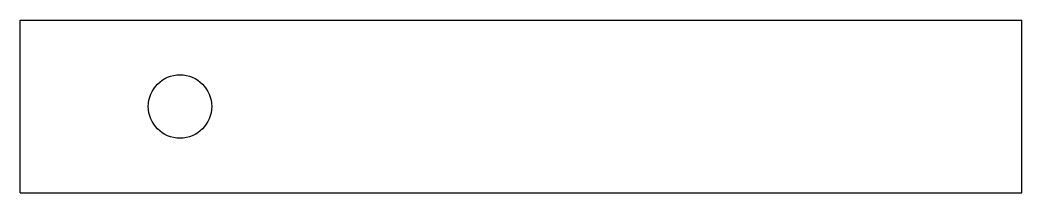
# Model space of a CAD drawing. Header units: millimetres. Extents: x 0 to 69.5, y 0 to 12.
import ezdxf

# ---------------------------------------------------------------- set-up
doc = ezdxf.new("R2010")
doc.units = ezdxf.units.MM

msp = doc.modelspace()

# ---------------------------------------------------------------- linework, layer by layer
for p, q in [((0, 0), (0, 12)), ((0, 12), (69.535, 12)), ((69.535, 0), (69.535, 12)), ((0, 0), (69.535, 0))]:
    msp.add_line(p, q)
msp.add_circle((11.1, 6), 2.2)

doc.saveas('drawing.dxf')
